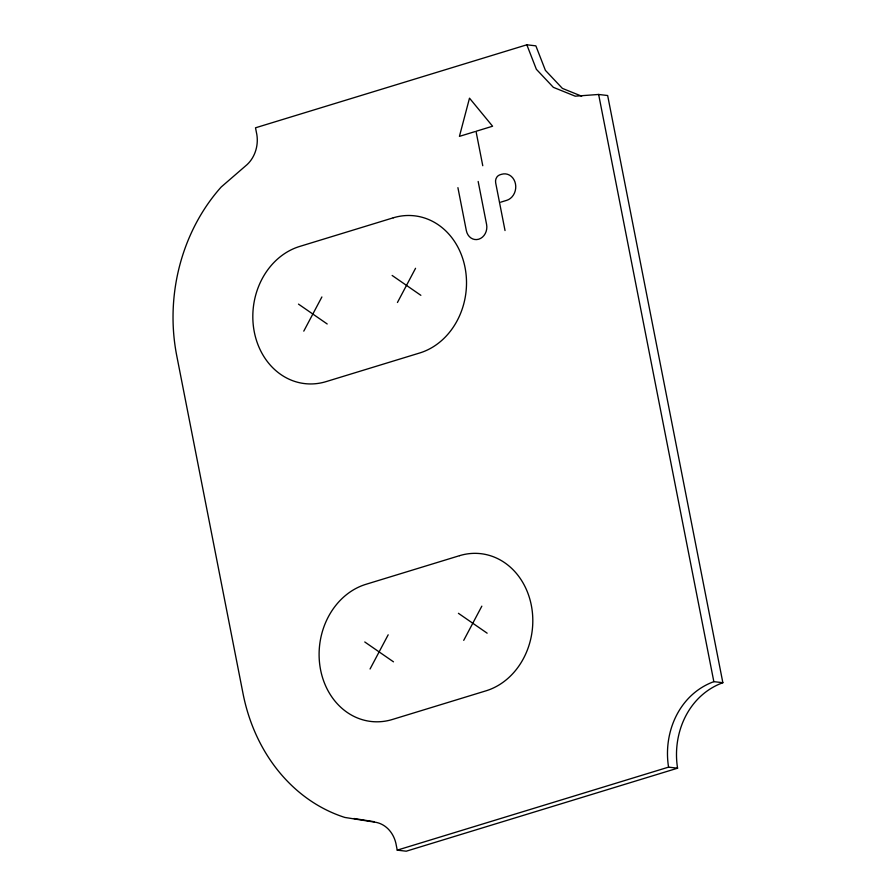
<?xml version="1.0" encoding="UTF-8"?>
<svg xmlns="http://www.w3.org/2000/svg" width="896" height="896" viewBox="0 0 896 896"><rect width="100%" height="100%" fill="white"/><g stroke="black" fill="none" stroke-linecap="round" stroke-linejoin="round"><path stroke-width="1.34" d="M303.778 331.139L321.888 296.957M397.443 302.49L415.554 268.296M370.059 668.998L388.181 634.805M463.725 640.349L481.835 606.155M526.837 44.8L536.368 69.294L553.358 87.338L575.221 96.174L598.64 94.461L607.656 95.525L722.859 682.707L713.843 681.654C679.325 694.277 662.939 732.256 668.562 767.133L397.23 850.147L395.864 843.192A30.374 25.973 -83.3 0 0 376.264 822.394L344.893 817.454A175.078 149.677 -83.3 0 1 243.018 693.538L176.736 355.69A175.078 149.677 -83.3 0 1 221.2 187.006L247.195 164.517A30.374 25.973 -83.3 0 0 256.872 134.758L255.506 127.803L526.837 44.8L535.864 45.853L545.395 70.347L562.386 88.39L581.672 96.186M722.859 682.707C688.352 695.33 671.955 733.32 677.578 768.197L406.246 851.2L397.23 850.147M474.835 131.656L459.424 136.371L469.504 98.157L492.587 126.224L476.011 131.298L482.765 165.726M500.707 202.171L506.744 200.334A13.496 11.547 -83.3 0 0 515.469 183.848A13.496 11.547 -83.3 0 0 501.637 174.283L499.912 174.798A6.563 5.611 -83.3 0 0 495.667 182.818L505.03 230.541M668.562 767.133L677.578 768.197M353.909 818.507L374.371 821.733M392.146 275.464L420.862 295.322M298.48 304.114L327.197 323.982M458.427 613.312L487.144 633.181M364.762 641.973L393.478 661.83M598.64 94.461L713.843 681.654M478.162 181.462L486.584 224.414A12.107 10.36 -83.3 0 1 478.755 239.198A12.107 10.36 -83.3 0 1 466.334 230.608L457.912 187.656M393.243 217.818L299.578 246.478A70.034 59.875 -83.3 0 0 254.296 331.957A70.034 59.875 -83.3 0 0 326.088 381.618L419.754 352.968A70.034 59.875 -83.3 0 0 465.035 267.49A70.034 59.875 -83.3 0 0 393.243 217.818M459.525 555.677L365.859 584.338A70.034 59.875 -83.3 0 0 320.578 669.816A70.034 59.875 -83.3 0 0 392.381 719.477L486.046 690.816A70.034 59.875 -83.3 0 0 531.328 605.338A70.034 59.875 -83.3 0 0 459.525 555.677"/></g></svg>
